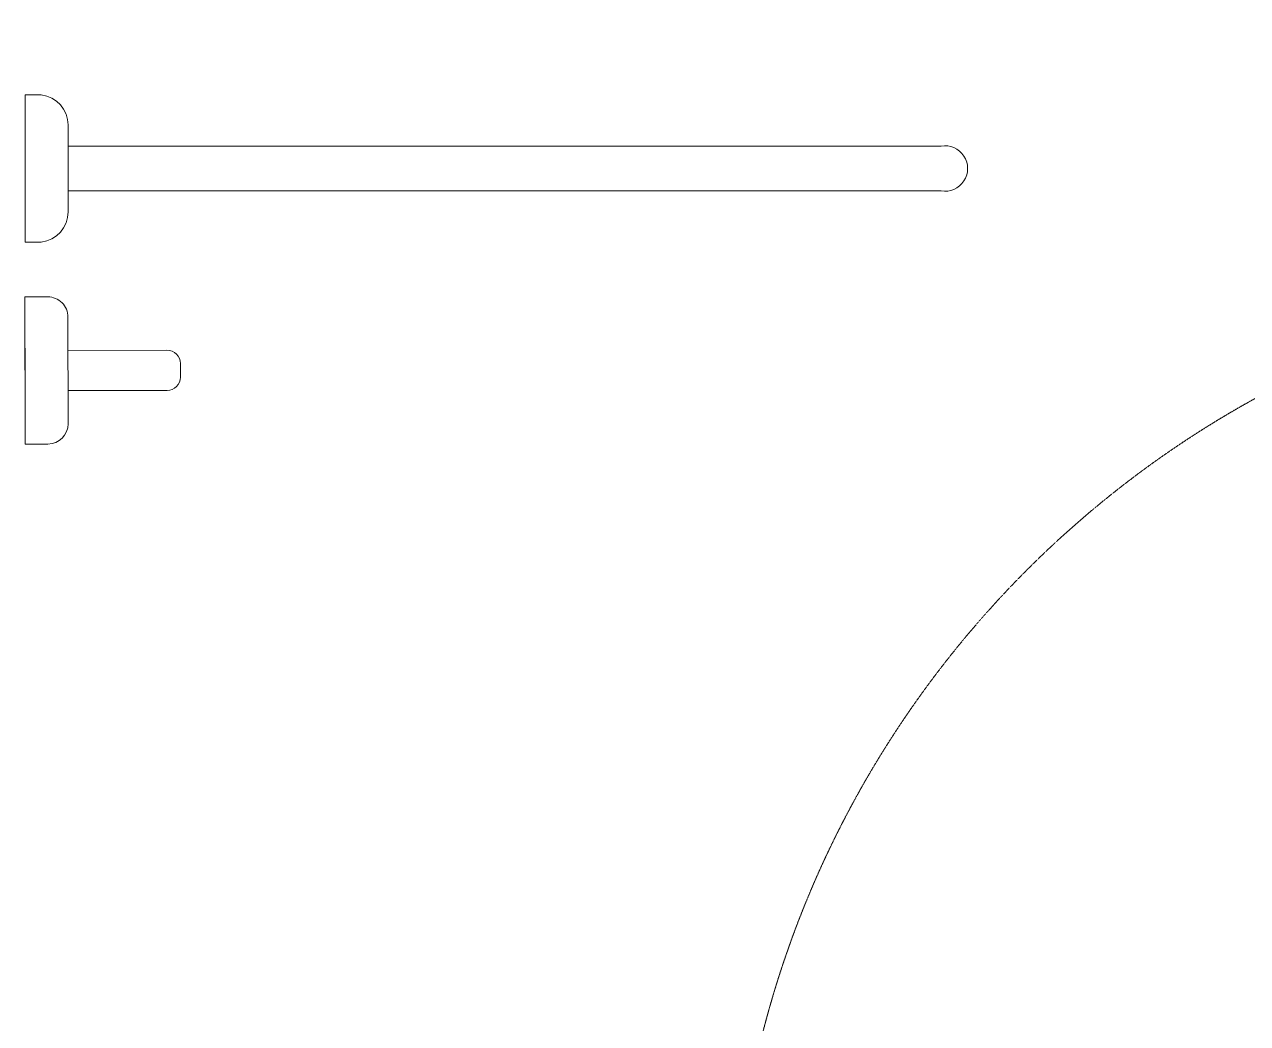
# Model space of a CAD drawing. Header units: millimetres. Extents: x -100356 to 314685, y 446 to 1273965.
# Drawn here: x 46566 to 47474, y 530770 to 531512 of the extents above; entities that cross this region are included whole.
import ezdxf

# ---------------------------------------------------------------- set-up
doc = ezdxf.new("R2010")
doc.units = ezdxf.units.MM
doc.linetypes.add('2nd LEVEL$0$HIDDEN', pattern=[0.375, 0.25, -0.125])
for name, color, linetype, lineweight in [('2nd LEVEL$0$2nd LEVEL$0$17 vatdung', 6, 'Continuous', 9), ('2nd LEVEL$0$2nd LEVEL$0$A-HAT WALL', 8, 'Continuous', 9), ('2nd LEVEL$0$2nd LEVEL$0$SAN2', 6, 'Continuous', 9), ('2nd LEVEL$0$FURNITURE', 45, 'Continuous', 13), ('@ color hatch', 7, 'Continuous', 13)]:
    doc.layers.add(name, color=color, linetype=linetype, lineweight=lineweight)

# ---------------------------------------------------------------- blocks, each defined once
blk = doc.blocks.new('2nd LEVEL$0$2nd LEVEL$0$kt02')
at = {"layer": '2nd LEVEL$0$2nd LEVEL$0$17 vatdung'}
blk.add_line((-264.5430248374614, -265.2976145444045, -0.0001104690476695731), (-187.2517538509128, -188.0063916762665, -0.0001104690477021467), dxfattribs=at)
at = {"layer": '2nd LEVEL$0$2nd LEVEL$0$17 vatdung', "extrusion": (8.121615782535592e-09, 1.269343829521443e-08, 1)}
blk.add_line((-320.1846597295225, -320.9328347766859, 0.0003417559628361754), (-343.7485993668088, -344.4967597440045, 0.0003417559628461062), dxfattribs=at)
at = {"layer": '2nd LEVEL$0$2nd LEVEL$0$17 vatdung', "extrusion": (-3.684849566975895e-09, 3.684852282454065e-09, 1)}
for points, elevation in [([(-180.5256674198754, -226.3505433862956), (-180.5256674198754, -226.3505433862956, 0.3804241548702655), (-178.7802211610542, -196.4779296401539), (-187.2517538508982, -188.0063916762738)], -0.0001104690477021466), ([(-180.5256674198754, -226.3505433862956), (-226.1988773148332, -272.0237248469493, -0.3804241548702655), (-256.0714921476028, -273.7691525082846), (-264.5430248374469, -265.2976145443972)], -0.0001104690476695731)]:
    blk.add_lwpolyline(points, format="xyb", dxfattribs=dict(at, elevation=elevation))
for points, elevation in [([(-191.5803025487112, -237.4051716329559), (266.9013572930562, -695.8871169070626)], -0.000106924096357626), ([(-214.7887641965062, -261.3245748110858), (243.3374176557845, -719.4510418743812)], -0.0001069240963476952)]:
    blk.add_lwpolyline(points, dxfattribs=dict(at, elevation=elevation))
at = {"layer": '2nd LEVEL$0$2nd LEVEL$0$17 vatdung', "extrusion": (1.079930667136367e-08, -4.120152447684816e-09, 1)}
for points, elevation in [([(-370.5303523321236, -371.442148176428), (-293.4029067401898, -293.9874463201909), (-281.4194196600475, -305.9203473856019, -0.4145231124647175), (-281.3857420776949, -327.1447297142136), (-337.4043891641959, -383.2820784584824, -0.4139029471864281), (-358.6063132557065, -383.3157614163561), (-370.5298324586511, -371.4426669506197)], 0.0003395417890903045), ([(-320.003077771562, -365.8664504795147), (-267.9794586908284, -417.7625893530845, 0.4141642530881393), (-253.8385227991712, -417.7464327695112), (-246.7812355849783, -410.6741913974534, 0.4145236745223114), (-246.8037009014988, -396.5245896408147), (-298.8872866729399, -344.6610638438128), (-320.021940553681, -365.8476339193353)], 0.0003391640128211375)]:
    blk.add_lwpolyline(points, format="xyb", dxfattribs=dict(at, elevation=elevation))
at = {"layer": '2nd LEVEL$0$2nd LEVEL$0$17 vatdung'}
blk.add_arc((257.122749387956, -709.6724425514694, -0.0001069093321680655), 16.90137200597306, 215.3499125774692, 54.65005175234279, dxfattribs=at)
blk = doc.blocks.new('2nd LEVEL$0$2nd LEVEL$0$A$C5C873720')
at = {"layer": '2nd LEVEL$0$2nd LEVEL$0$A-HAT WALL'}
blk.add_blockref('2nd LEVEL$0$2nd LEVEL$0$kt02', (0, 0), dxfattribs=at)

msp = doc.modelspace()

# ---------------------------------------------------------------- hatches: boundary and pattern name
at = {"layer": '@ color hatch', "ltscale": 0.5}
h = msp.add_hatch(dxfattribs=at)
h.set_pattern_fill('CROSS', color=139, scale=300)
h.set_pattern_definition([(0, (403133.1360193419, 611737.2349719522), (75, 75), [37.5, -112.5]), (90, (403151.8860193419, 611718.4849719522), (-74.99999999999999, 75), [37.5, -112.5])])
edge = h.paths.add_edge_path()
edge.add_line((89436.41709658997, 521620.8453593897), (87938.48235613159, 521231.1742295966))
edge.add_arc((86679.68343367339, 526070.1230072558), 4999.999999999264, 219.0014867065798, 284.5816716310036, ccw=False)
edge.add_line((82794.0352754882, 522923.4202264415), (81729.2710505087, 522923.4202264415))
edge.add_line((81729.2710505087, 522923.4202264415), (79041.02479783299, 532423.4178103965))
edge.add_line((79041.02479783299, 532423.4178103965), (42090.75543612409, 532423.4178103965))
edge.add_line((42090.7554361241, 532423.4178103965), (42090.80499125597, 532512.6047125595))
edge.add_arc((42490.80492951057, 532512.3824596365), 400.0000000000508, 90.39875409708452, 179.968164612199, ccw=False)
edge.add_line((42488.02112322329, 532912.3727725475), (76917.82862226438, 533151.9933620731))
edge.add_arc((76941.99378300538, 529679.8299968787), 3472.247455120651, 7.678331574966876, 90.39875409707878, ccw=False)
edge.add_line((80383.10837459184, 530143.761842264), (80769.82105241953, 527418.7648844988))
edge.add_arc((87700.50644836888, 528402.3197105001), 7000.127152657728, 188.0770856720448, 284.3581726426067)
edge = h.paths.add_edge_path()
edge.add_arc((87695.42396088385, 528401.5176587474), 3494.982392217105, 188.0757745180814, 235.93068043314912, ccw=False)
edge.add_line((84235.10080474713, 527910.5333646896), (83848.38812691938, 530635.5303224549))
edge.add_arc((76917.82862226466, 529651.9933620733), 6999.999999999753, 8.077085672045449, 90.0000000000019)
edge.add_line((76917.82862226442, 536651.9933620731), (76917.56209183733, 536667.4240833559))
edge.add_line((76917.56209183733, 536667.4240833559), (84112.83309945445, 536955.0934179454))
edge.add_line((84112.83309945445, 536955.0934179454), (85737.55052089637, 525506.4125630904))
edge = h.paths.add_edge_path()
edge.add_line((85737.68835644277, 525506.3918420575), (102351.4454624854, 529522.8423933522))
edge.add_line((102351.4454624854, 529522.8423933522), (109839.3445053273, 531263.3503485854))
edge.add_line((109839.3445053273, 531263.3503485854), (116045.9014923957, 533026.5895109922))
edge.add_line((116045.9014923957, 533026.5895109922), (118019.9537081746, 526826.3637333594))
edge.add_arc((119619.6628507639, 529939.389698415), 3499.999999999136, 216.3524948346986, 242.80245899708592, ccw=False)
edge.add_arc((111163.1147119991, 523715.5007552655), 6999.999999996357, 36.35249483465252, 102.7523131960873)
edge.add_line((109617.9570264048, 530542.8346219076), (88525.6975026797, 525000.3528360141))
edge.add_arc((87703.24956619726, 528402.349219283), 3499.999999999753, 235.8342466810172, 283.59074592841307, ccw=False)
edge = h.paths.add_edge_path()
edge.add_line((118016.9483804641, 526825.3409075359), (137345.3674876983, 533030.2980131368))
edge.add_line((137345.3674876983, 533030.2980131368), (137832.9650822176, 532765.5220722668))
edge.add_line((137832.9650822176, 532765.5220722667), (120689.4852287148, 526606.9011268471))
edge.add_arc((119617.6968903851, 529951.9454292522), 3512.556281005599, 242.88861355448068, 287.76602013383024, ccw=False)
edge = h.paths.add_edge_path()
edge.add_line((97071.04676677175, 507765.1966983163), (96437.5950026257, 506959.2908646603))
edge.add_line((96437.5950026257, 506959.2908646603), (94736.3795191504, 508296.4668772862))
edge.add_arc((90719.59838850446, 503186.1372059011), 6500.000000134758, 51.83222342958886, 89.94552565730741)
edge.add_line((90725.77830571953, 509686.134268237), (89937.7828422947, 509686.134268237))
edge.add_line((89937.7828422947, 509686.134268237), (89937.78284235676, 510323.3297056261))
edge.add_line((89937.78284235676, 510323.3297056261), (93816.47426606352, 510323.3297056261))
edge.add_line((93816.47426606352, 510323.3297056261), (97071.04676677175, 507765.1966983163))
edge = h.paths.add_edge_path()
edge.add_line((79665.12967866861, 509835.3456129305), (80607.32094722106, 510323.3297052232))
edge.add_line((80607.32094722106, 510323.3297052232), (84937.78284229756, 510323.3297054101))
edge.add_line((84937.78284229756, 510323.3297054101), (84937.78284232352, 509723.3297054093))
edge.add_line((84937.78284232352, 509723.3297054093), (84791.23631615126, 509725.417757705))
edge.add_arc((84720.99482065636, 504795.6335855759), 4930.284560901516, 89.1836825342534, 127.1872254183928)
edge.add_line((81741.0247978324, 508723.4172500022), (80241.0247978324, 508723.4172500022))
edge.add_line((80241.0247978324, 508723.4172500022), (79665.12967866861, 509835.3456129305))
edge = h.paths.add_edge_path()
edge.add_line((91554.12393892846, 502708.4596272468), (85096.37468669545, 502708.4596272468))
edge.add_arc((85096.37468669539, 497708.4596272466), 5000.000000000175, 89.99999999999933, 96.86689803700875)
edge.add_line((84498.55836202383, 502672.5925466957), (82274.94700932717, 502404.8093934366))
edge.add_arc((82696.5315840002, 498932.5763338683), 3497.732976309268, 96.92273787894665, 140.0103766651834)
edge.add_line((80016.70553522701, 501180.3904547151), (79997.84024625899, 501152.1648820118))
edge.add_arc((80247.25841450835, 500985.4598210595), 299.9999999999886, 146.2421920089721, 281.3066389682706)
edge.add_line((80306.07634507834, 500691.2822368633), (81150.45971891475, 500860.108433436))
edge.add_line((81150.45971891475, 500860.108433436), (91589.80447458742, 502110.5890188023))
edge.add_arc((91554.12393892846, 502408.4596272468), 300.0000000000119, 276.8306492592316, 450)
h.paths.add_polyline_path([(73941.79359526366, 501126.3996667875), (75241.79359526355, 501126.3996667875), (75241.79359526355, 507544.3907764651), (73941.79359526355, 507544.3907764651)])
edge = h.paths.add_edge_path(flags=17)
edge.add_line((40779.51301659742, 501121.8494100659), (42692.5518764081, 501123.4329474772))
edge.add_arc((53136.53107315161, 502117.5537154353), 10491.18570816936, 185.4373749015582, 270.0199407326778)
edge.add_line((53140.18233555234, 491626.368642643), (67813.77533949964, 491626.368642643))
edge.add_arc((67287.2916141331, 491027.5145004929), 797.3778255295434, -40.56889931432357, 48.67962134484401, ccw=False)
edge.add_arc((65268.98842760285, 492825.0837575894), 3500.000000000181, 269.93668688141946, 318.56590344650164, ccw=False)
edge.add_line((65265.12085006368, 489325.0858944693), (50841.77155236195, 489341.0240247106))
edge.add_arc((50846.7314209481, 492844.4210051248), 3503.400491332957, 234.4519656234852, 269.918884628646, ccw=False)
edge.add_line((48809.90597394166, 489993.9548851544), (42103.13086189661, 494789.4881302398))
edge.add_arc((44138.86401757626, 497636.5551331159), 3499.999999999891, 180, 234.4341633763456, ccw=False)
edge.add_line((40638.86401757638, 497636.5551331159), (40779.51301659742, 501121.8494100659))
edge = h.paths.add_edge_path()
edge.add_line((27372.83717510086, 515162.9153750066), (27196.60972214973, 510021.1920555928))
edge.add_line((27196.60972214973, 510021.1920555927), (29828.17622807883, 508257.7411276089))
edge.add_line((29828.17622807883, 508257.7411276089), (29796.31244695448, 507297.7850457795))
edge.add_line((29796.31244695448, 507297.7850457795), (35957.23296109464, 507270.2374234915))
edge.add_line((35957.23296109464, 507270.2374234915), (35974.31301791942, 504309.1371122743))
edge.add_line((35974.31301791942, 504309.1371122743), (35929.46099784114, 496299.1583750647))
edge.add_line((35929.46099784114, 496299.1583750647), (36078.37729873909, 490697.8795916096))
edge.add_line((36078.37729873909, 490697.8795916096), (36004.42971856257, 487696.4086664193))
edge.add_line((36004.42971856257, 487696.4086664193), (36054.20632055977, 485829.2950132075))
edge.add_line((36054.20632055977, 485829.2950132075), (72941.97586984938, 485774.8382270295))
edge.add_line((72941.97586984937, 485774.8382270295), (72941.97586984937, 491323.3442839534))
edge.add_line((72941.97586984937, 491323.3442839534), (71061.59820766379, 488875.0294890621))
edge.add_arc((64850.80312188458, 493645.1025074827), 7831.192259075477, 273.06104795365746, 322.4746790404605, ccw=False)
edge.add_line((65268.98842760297, 485825.0837575893), (50837.9039748226, 485841.0261615906))
edge.add_arc((50845.63704970269, 492841.0154144287), 6999.993524303777, 234.4341464026013, 269.936703849529, ccw=False)
edge.add_line((46774.17281798203, 487146.8878824784), (40067.39770565705, 491942.4211277639))
edge.add_arc((44138.86401627649, 497636.555132481), 6999.999998727482, 177.6276669867501, 234.4341633763442, ccw=False)
edge.add_line((37144.86347583791, 497926.3074793735), (37422.62485432746, 504627.5239867584))
edge.add_arc((33909.28826873563, 504508.0571201868), 3515.36716373504, 1.947525017635709, 89.89839567274701)
edge.add_arc((34399.46405272418, 515034.5361257405), 7027.799549573174, 178.9532999258249, 266.05142583584296, ccw=False)
edge = h.paths.add_edge_path(flags=17)
edge.add_line((32240.89168058556, 513417.6179930803), (32240.89168058556, 512245.4654582565))
edge.add_arc((34372.76763035257, 515031.3559150803), 3508.002380645896, 232.5753231733549, 269.9784317178729)
edge.add_line((34371.44708660739, 511523.3537829855), (42098.08250748005, 511523.3537829855))
edge.add_line((42098.08250748005, 511523.3537829855), (42098.08250748005, 513423.415117143))
edge.add_line((42098.08250748005, 513423.4151171431), (32240.89168058556, 513417.6179930803))
h.paths.add_polyline_path([(27674.14049410348, 527016.5163353699), (27686.99932180362, 527215.4012408063), (27259.68723729363, 527243.0289406403), (26871.54416097391, 528640.395280446), (26469.22147353185, 532762.1468678636), (26469.22147353185, 559295.0261272818), (25866.13472104159, 559191.9470268354), (26203.51330048817, 551702.1356839973), (26288.13492041901, 538646.21832502), (25993.28912159555, 535582.0883531683), (26674.45693019754, 528603.5992318147), (27105.00670549337, 527052.6121653989)])

# ---------------------------------------------------------------- linework, layer by layer
at = {"layer": '2nd LEVEL$0$FURNITURE', "linetype": '2nd LEVEL$0$HIDDEN', "extrusion": (1.06307101195205e-08, -4.403385298238081e-09, 1)}
msp.add_circle((47840.58862455916, 530576.6411587043, -0.001984039455897467), 749.9999999999998, dxfattribs=at)

# ---------------------------------------------------------------- block references
at = {"layer": '2nd LEVEL$0$2nd LEVEL$0$SAN2', "extrusion": (1.063071011950038e-08, -4.403385298238082e-09, 1), "rotation": 45.00002783801549}
msp.add_blockref('2nd LEVEL$0$2nd LEVEL$0$A$C5C873720', (46565.6671151776, 531725.0661994012, -0.001778983409829667), dxfattribs=at)

doc.saveas('drawing.dxf')
